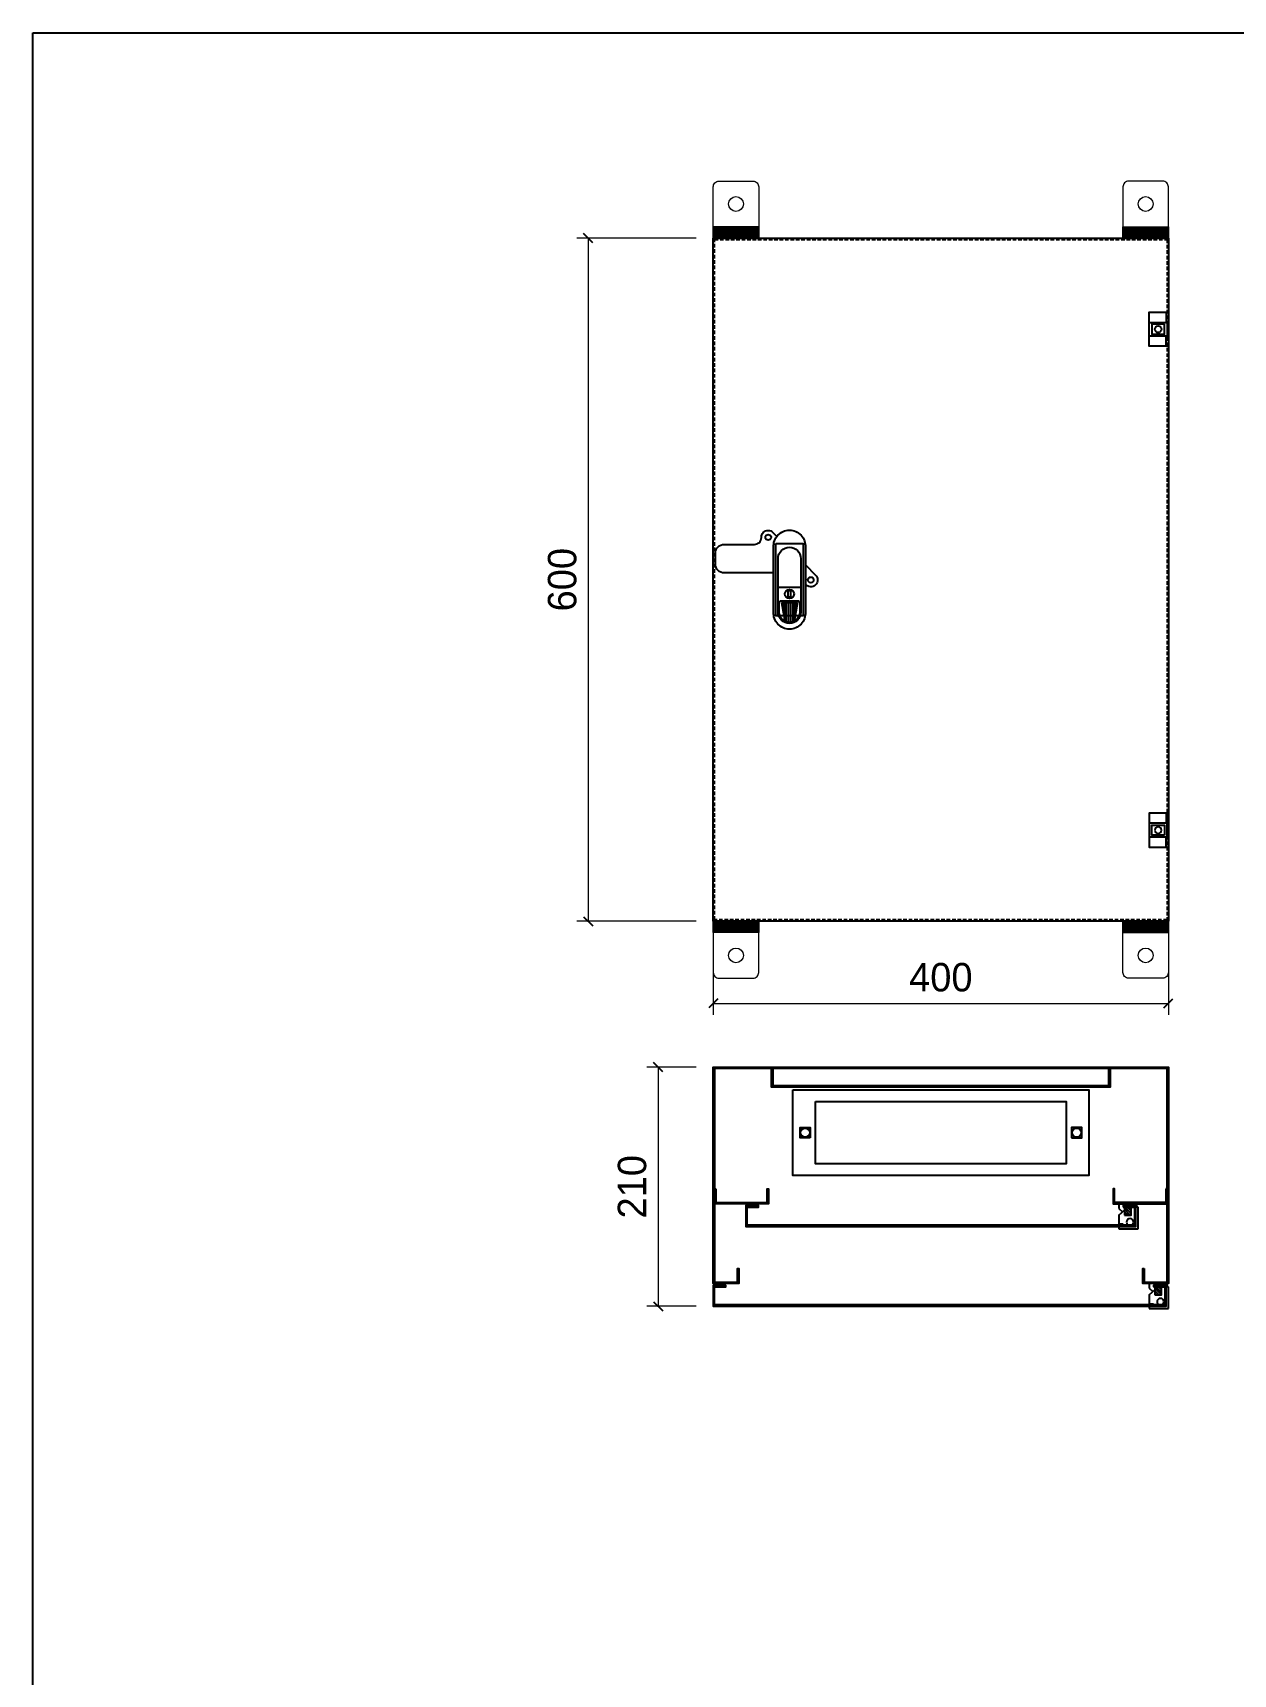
# Model space of a CAD drawing. Header units: millimetres. Extents: x 0 to 4348, y 0 to 3082.
# Drawn here: x 0 to 1055, y 1633 to 3075 of the extents above; entities that cross this region are included whole.
import ezdxf

# ---------------------------------------------------------------- set-up
doc = ezdxf.new("R2010")
doc.units = ezdxf.units.MM
doc.linetypes.add('HIDDEN2', pattern=[4.7625, 3.175, -1.5875])
doc.layers.add('0 TĂNG CỨNG', color=7, linetype='Continuous', lineweight=15)
doc.layers.add('DIM', color=253, linetype='Continuous')
doc.styles.add('Arial', font='arial.ttf')
doc.dimstyles.new('Dim-25', dxfattribs={"dimtxt": 25, "dimasz": 8, "dimexe": 10, "dimexo": 15, "dimgap": 10, "dimtad": 1, "dimdec": 0, "dimtxsty": 'Standard', "dimblk": 'OBLIQUE', "dimcen": 10, "dimclrd": 5, "dimclre": 5, "dimclrt": 3, "dimazin": 3, "dimtfac": 1, "dimtdec": 0, "dimtmove": 0, "dimatfit": 3, "dimldrblk": 'OBLIQUE', "dimlwd": 9, "dimlwe": 9})

# ---------------------------------------------------------------- blocks, each defined once
blk = doc.blocks.new('HL003-2-2')
at = {"color": 1}
for p, q in [((15, 21), (15, 12)), ((15, -9), (15, 0)), ((16, 12), (17, 12)), ((16, 0), (17, 0))]:
    blk.add_line(p, q, dxfattribs=at)
blk.add_lwpolyline([(17, 0), (17, -9), (0, -9), (0, 21), (17, 21), (17, 12)], dxfattribs=at)
blk.add_lwpolyline([(0, 12), (16, 12), (16, 0), (0, 0)], close=True, dxfattribs=at)
blk.add_circle((8, 6), 3, dxfattribs=at)
blk = doc.blocks.new('AB301-3-1')
at = {"linetype": 'Continuous'}
h = blk.add_hatch(dxfattribs=at)
h.set_pattern_fill('ACAD_ISO09W100', color=1, scale=0.2)
h.set_pattern_definition([(0, (-368.0181, 431.8814), (0, 1), [4.8, -0.6, 1.2, -0.6, 1.2, -0.6])])
h.paths.add_polyline_path([(-4.1, -55, 0.118404), (0, -56, 0.118404), (4.1, -55), (7, -38.5), (-7, -38.5)])
at = {"color": 1, "linetype": 'Continuous'}
for p, q in [((-10, -25), (10, -25)), ((-7, -38.5), (7, -38.5)), ((-7, -38.5), (-4.1, -55)), ((7, -38.5), (4.1, -55))]:
    blk.add_line(p, q, dxfattribs=at)
for points in [[(-14, -12.5), (-57.5, -12.5, -0.414214), (-65, -5), (-65, 5, -0.414214), (-57.5, 12.5), (-30.7, 12.5, 0.414214), (-24.7, 18.5), (-24.7, 18.7)], [(-24.7, 18.7, -0.198912), (-23, 23), (-23, 23, -0.414214), (-14.5, 23), (-11, 19.5)], [(14, -5.5), (23, -14.5, -0.414214), (23, -23), (23, -23, -0.451305), (14, -22.4, -0.381561)]]:
    blk.add_lwpolyline(points, format="xyb", dxfattribs=at)
for points in [[(0, 25), (0, 25, -0.428242), (14, 10), (14, -47, -0.428242), (0, -62), (0, -62, -0.428242), (-14, -47), (-14, 10, -0.428242)], [(0, 10, -0.414214), (10, 0), (10, -47, -0.414214), (0, -57, -0.414214), (-10, -47), (-10, 0, -0.414214)], [(9, -39), (9, -47, -0.414214), (0, -56, -0.414214), (-9, -47), (-9, -39, -0.414214), (-7, -37), (7, -37, -0.414214)]]:
    blk.add_lwpolyline(points, format="xyb", close=True, dxfattribs=at)
blk.add_lwpolyline([(-1, -28), (1, -28), (1, -34), (-1, -34)], close=True, dxfattribs=at)
for centre, radius in [((-18.7, 18.7), 2.5), ((0, -31), 4), ((18.7, -18.7), 2.5)]:
    blk.add_circle(centre, radius, dxfattribs=at)
blk = doc.blocks.new('*D1')
at = {"color": 0, "linetype": 'ByBlock', "lineweight": -2}
for p, q in [((492, 2890.3), (484, 2898.3)), ((484, 2298.3), (492, 2290.3))]:
    blk.add_line(p, q, dxfattribs=at)
at = {"layer": 'Defpoints', "color": 0, "transparency": 16777216}
for p in [(597.9, 2894.3), (488, 2294.3), (597.9, 2294.3)]:
    blk.add_point(p, dxfattribs=at)
at = {"layer": 'DIM', "color": 5, "lineweight": 9, "transparency": 16777216}
for p, q in [((582.9, 2894.3), (478, 2894.3)), ((488, 2894.3), (488, 2294.3)), ((582.9, 2294.3), (478, 2294.3))]:
    blk.add_line(p, q, dxfattribs=at)
at = {"layer": 'DIM', "color": 3, "transparency": 16777216, "insert": (465.3, 2594.3), "char_height": 25, "attachment_point": 5, "rotation": 90}
blk.add_mtext('600', dxfattribs=at)
blk = doc.blocks.new('_Oblique')
at = {"color": 0, "linetype": 'ByBlock', "lineweight": -2}
blk.add_line((-0.5, -0.5), (0.5, 0.5), dxfattribs=at)
blk = doc.blocks.new('*D2')
at = {"color": 0, "linetype": 'ByBlock', "lineweight": -2}
for p, q in [((601.9, 2226.2), (593.9, 2218.2)), ((993.9, 2218.2), (1001.9, 2226.2))]:
    blk.add_line(p, q, dxfattribs=at)
at = {"layer": 'Defpoints', "color": 0, "transparency": 16777216}
for p in [(597.9, 2294.3), (997.9, 2294.3), (997.9, 2222.2)]:
    blk.add_point(p, dxfattribs=at)
at = {"layer": 'DIM', "color": 5, "lineweight": 9, "transparency": 16777216}
for p, q in [((597.9, 2279.3), (597.9, 2212.2)), ((997.9, 2279.3), (997.9, 2212.2)), ((597.9, 2222.2), (997.9, 2222.2))]:
    blk.add_line(p, q, dxfattribs=at)
at = {"layer": 'DIM', "color": 3, "transparency": 16777216, "insert": (797.9, 2245), "char_height": 25, "attachment_point": 5}
blk.add_mtext('400', dxfattribs=at)
blk = doc.blocks.new('KHUNG CHUẨN')
at = {"color": 7}
blk.add_lwpolyline([(16919.25, -26555.16), (19889.25, -26555.16), (19889.25, -28655.16), (16919.25, -28655.16)], close=True, dxfattribs=at)
at = {"color": 3, "style": 'Arial'}
for tag, p in [('#01', (17055.57, -28580.1)), ('#02', (17431.39, -28580.1)), ('#03', (18030.58, -28580.1)), ('#08', (18751.7, -28580.1)), ('#10', (19064.78, -28580.1)), ('#05', (17308.45, -28633.02)), ('#06', (17632.65, -28633.73)), ('#09', (18753.85, -28632.6)), ('#11', (19060.3, -28625.69)), ('#12', (19806.46, -28628.91)), ('#04', (17024.77, -28634.62)), ('#07', (18002.01, -28634.74))]:
    blk.add_attdef(tag, p, '', height=20, dxfattribs=at)
blk = doc.blocks.new('HL003-2-3')
h = blk.add_hatch()
h.set_pattern_fill('ANSI31', color=2, scale=0.5, style=0)
h.set_pattern_definition([(45, (8435.407, 86016.9664), (-1.122532015, 1.122532015), [])])
h.paths.add_polyline_path([(11, 10), (5, 10), (5, 0), (11, 0)])
at = {"color": 1}
for p, q in [((0, 22), (17, 22)), ((0, 20), (0, 22)), ((0, 20), (15, 20)), ((4, 18), (0, 18)), ((0, 10), (0, 18)), ((4, 20), (4, 18)), ((15, 20), (15, 3)), ((17, 22), (17, 3)), ((0, 10), (8, 3)), ((0, 4), (3.4, 7)), ((0, 0), (0, 4)), ((16, 0), (0, 0)), ((17, 3), (8, 3)), ((16, 3), (16, 0))]:
    blk.add_line(p, q, dxfattribs=at)
at = {"color": 2}
blk.add_lwpolyline([(5, 10), (11, 10), (11, 0), (5, 0)], close=True, dxfattribs=at)
at = {"color": 1}
blk.add_circle((10, 16), 3, dxfattribs=at)
blk.add_circle((10, 16), 3, dxfattribs=at)
blk = doc.blocks.new('*D6')
at = {"color": 5, "lineweight": 9, "ltscale": 3, "transparency": 16777216}
for p, q in [((582.9, 2166.1), (539.5, 2166.1)), ((549.5, 2166.1), (549.5, 1956.1)), ((582.9, 1956.1), (539.5, 1956.1))]:
    blk.add_line(p, q, dxfattribs=at)
at = {"color": 0, "linetype": 'ByBlock', "lineweight": -2}
for p, q in [((553.5, 2162.1), (545.5, 2170.1)), ((545.5, 1960.1), (553.5, 1952.1))]:
    blk.add_line(p, q, dxfattribs=at)
at = {"layer": 'Defpoints', "color": 0, "ltscale": 3, "transparency": 16777216}
for p in [(597.9, 2166.1), (549.5, 1956.1), (597.9, 1956.1)]:
    blk.add_point(p, dxfattribs=at)
at = {"color": 3, "ltscale": 3, "transparency": 16777216, "insert": (526.7, 2061.1), "char_height": 25, "attachment_point": 5, "rotation": 90}
blk.add_mtext('210', dxfattribs=at)

msp = doc.modelspace()

# ---------------------------------------------------------------- hatches: boundary and pattern name
at = {"layer": '0 TĂNG CỨNG'}
h = msp.add_hatch(dxfattribs=at)
h.set_pattern_fill('JIS_WOOD', color=256, style=0)
h.set_pattern_definition([(135, (159116.48274, -21075.1553), (0.4999999992, 0.4999999992), [])])
h.paths.add_polyline_path([(637.9, 2904.3), (597.9, 2904.3), (597.9, 2894.3), (637.9, 2894.3)])
h = msp.add_hatch(dxfattribs=at)
h.set_pattern_fill('JIS_WOOD', color=256, style=0)
h.set_pattern_definition([(45, (53818.7138, -21075.1553), (-0.499999999, 0.499999999), [])])
h.paths.add_polyline_path([(957.9, 2904.3), (997.9, 2904.3), (997.9, 2894.3), (957.9, 2894.3)])
h = msp.add_hatch(dxfattribs=at)
h.set_pattern_fill('JIS_WOOD', color=256, style=0)
h.set_pattern_definition([(225, (159116.48274, -56421.3298), (0.4999999992, -0.4999999992), [])])
h.paths.add_polyline_path([(637.9, 2284.3), (597.9, 2284.3), (597.9, 2294.3), (637.9, 2294.3)])
h = msp.add_hatch(dxfattribs=at)
h.set_pattern_fill('JIS_WOOD', color=256, style=0)
h.set_pattern_definition([(315, (53818.7138, -56421.3298), (-0.499999999, -0.499999999), [])])
h.paths.add_polyline_path([(957.9, 2284.3), (997.9, 2284.3), (997.9, 2294.3), (957.9, 2294.3)])

# ---------------------------------------------------------------- linework, layer by layer
at = {"color": 7}
for points in [[(597.9, 2894.3), (997.9, 2894.3), (997.9, 2294.3), (597.9, 2294.3)], [(976.7, 1989.3), (976.7, 1977.3), (996.7, 1977.3), (996.7, 2164.9), (599.1, 2164.9), (599.1, 1977.3), (619.1, 1977.3), (619.1, 1989.3), (620.3, 1989.3), (620.3, 1976.1), (597.9, 1976.1), (597.9, 2166.1), (997.9, 2166.1), (997.9, 1976.1), (975.5, 1976.1), (975.5, 1989.3)], [(667.9, 2146.1), (927.9, 2146.1), (927.9, 2071.1), (667.9, 2071.1)], [(984.7, 1973.3), (994.7, 1973.3), (994.7, 1957.3), (599.1, 1957.3), (599.1, 1973.3), (609.1, 1973.3), (609.1, 1974.5), (597.9, 1974.5), (597.9, 1956.1), (995.9, 1956.1), (995.9, 1974.5), (984.7, 1974.5)]]:
    msp.add_lwpolyline(points, close=True, dxfattribs=at)
at = {"color": 7, "linetype": 'HIDDEN2'}
msp.add_lwpolyline([(599.1, 2893.1), (996.7, 2893.1), (996.7, 2295.5), (599.1, 2295.5)], close=True, dxfattribs=at)
at = {"color": 2}
for points in [[(994.4, 2818.8), (983.4, 2818.8), (983.4, 2809.8), (994.4, 2809.8)], [(994.4, 2369.8), (983.4, 2369.8), (983.4, 2378.8), (994.4, 2378.8)], [(687.9, 2136.1), (907.9, 2136.1), (907.9, 2081.1), (687.9, 2081.1)], [(683.2, 2104.1), (674.2, 2104.1), (674.2, 2113.1), (683.2, 2113.1)], [(912.7, 2104.1), (921.7, 2104.1), (921.7, 2113.1), (912.7, 2113.1)]]:
    msp.add_lwpolyline(points, close=True, dxfattribs=at)
at = {"color": 2, "linetype": 'Continuous'}
msp.add_lwpolyline([(652.9, 2626.1), (676.9, 2626.1), (676.9, 2562.6), (652.9, 2562.6)], close=True, dxfattribs=at)
at = {"color": 1}
msp.add_lwpolyline([(650.4, 2164.9), (650.4, 2149.9), (945.4, 2149.9), (945.4, 2164.9), (946.6, 2164.9), (946.6, 2148.7), (649.2, 2148.7), (649.2, 2164.9)], close=True, dxfattribs=at)
at = {"color": 3}
for points in [[(600.3, 2059.3), (600.3, 2047.3), (645.3, 2047.3), (645.3, 2059.3), (646.5, 2059.3), (646.5, 2046.1), (599.1, 2046.1), (599.1, 2059.3)], [(995.5, 2059.3), (995.5, 2047.3), (950.5, 2047.3), (950.5, 2059.3), (949.3, 2059.3), (949.3, 2046.1), (996.7, 2046.1), (996.7, 2059.3)]]:
    msp.add_lwpolyline(points, close=True, dxfattribs=at)
at = {"color": 6}
msp.add_lwpolyline([(958, 2043.3), (968, 2043.3), (968, 2027.3), (627.8, 2027.3), (627.8, 2043.3), (637.8, 2043.3), (637.8, 2044.5), (626.6, 2044.5), (626.6, 2026.1), (969.2, 2026.1), (969.2, 2044.5), (958, 2044.5)], close=True, dxfattribs=at)
at = {"color": 7}
for centre in [(678.7, 2108.6), (917.2, 2108.6)]:
    msp.add_circle(centre, 4, dxfattribs=at)
at = {"layer": '0 TĂNG CỨNG'}
for p, q in [((637.9, 2904.3), (597.9, 2904.3)), ((957.9, 2904.3), (997.9, 2904.3)), ((637.9, 2284.3), (597.9, 2284.3)), ((957.9, 2284.3), (997.9, 2284.3))]:
    msp.add_line(p, q, dxfattribs=at)
for points in [[(637.9, 2894.3), (597.9, 2894.3), (597.9, 2939.3, -0.414214), (602.9, 2944.3), (632.9, 2944.3, -0.414214), (637.9, 2939.3)], [(957.9, 2894.3), (997.9, 2894.3), (997.9, 2939.3, 0.414214), (992.9, 2944.3), (962.9, 2944.3, 0.414214), (957.9, 2939.3)], [(637.9, 2294.3), (597.9, 2294.3), (597.9, 2249.3, 0.414214), (602.9, 2244.3), (632.9, 2244.3, 0.414214), (637.9, 2249.3)], [(957.9, 2294.3), (997.9, 2294.3), (997.9, 2249.3, -0.414214), (992.9, 2244.3), (962.9, 2244.3, -0.414214), (957.9, 2249.3)]]:
    msp.add_lwpolyline(points, format="xyb", close=True, dxfattribs=at)
for points in [[(637.9, 2904.3), (597.9, 2904.3), (597.9, 2894.3), (637.9, 2894.3)], [(957.9, 2904.3), (997.9, 2904.3), (997.9, 2894.3), (957.9, 2894.3)], [(637.9, 2284.3), (597.9, 2284.3), (597.9, 2294.3), (637.9, 2294.3)], [(957.9, 2284.3), (997.9, 2284.3), (997.9, 2294.3), (957.9, 2294.3)]]:
    msp.add_lwpolyline(points, close=True, dxfattribs=at)
for centre in [(617.9, 2924.3), (977.9, 2924.3), (617.9, 2264.3), (977.9, 2264.3)]:
    msp.add_circle(centre, 6.5, dxfattribs=at)

# ---------------------------------------------------------------- block references
at = {"color": 3, "xscale": 1.46410000000651, "yscale": 1.46410000000651, "zscale": 1.46410000000651}
msp.add_blockref('KHUNG CHUẨN', (-24771.5, 41954), dxfattribs=at)
at = {"color": 7}
for name, p in [('HL003-2-2', (980.9, 2808.3)), ('AB301-3-1', (664.9, 2612.8))]:
    msp.add_blockref(name, p, dxfattribs=at)
at = {"color": 7, "xscale": -1, "rotation": 180}
for name, p in [('HL003-2-2', (980.9, 2380.3)), ('HL003-2-3', (954.2, 2046.1)), ('HL003-2-3', (980.9, 1976.1))]:
    msp.add_blockref(name, p, dxfattribs=at)

# ---------------------------------------------------------------- dimensions: what is measured, and where the dimension line sits
at = {"color": 2, "ltscale": 3}
dim = msp.add_linear_dim(base=(549.5, 1956.1), p1=(597.9, 2166.1), p2=(597.9, 1956.1), angle=90, dimstyle='Dim-25', dxfattribs=at)
dim.commit()
dim.dimension.update_dxf_attribs({"geometry": '*D6', "text_midpoint": (526.7, 2061.1)})
at = {"layer": 'DIM', "color": 7}
dim = msp.add_linear_dim(base=(488, 2294.3), p1=(597.9, 2894.3), p2=(597.9, 2294.3), angle=90, dimstyle='Dim-25', dxfattribs=at)
dim.commit()
dim.dimension.update_dxf_attribs({"geometry": '*D1', "text_midpoint": (465.3, 2594.3)})
dim = msp.add_linear_dim(base=(997.9, 2222.2), p1=(597.9, 2294.3), p2=(997.9, 2294.3), dimstyle='Dim-25', dxfattribs=at)
dim.commit()
dim.dimension.update_dxf_attribs({"geometry": '*D2', "text_midpoint": (797.9, 2245)})

doc.saveas('drawing.dxf')
